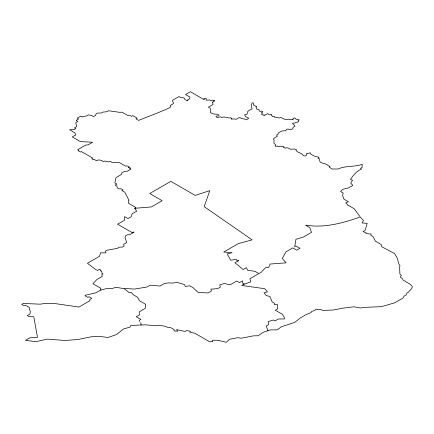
<?xml version="1.0" encoding="UTF-8"?>
<svg xmlns="http://www.w3.org/2000/svg" width="434" height="434" viewBox="0 0 434 434"><rect width="100%" height="100%" fill="white"/><g stroke="black" fill="none" stroke-linecap="round" stroke-linejoin="round"><path stroke-width="0.65" d="M32.718 316.636L32.176 316.326L29.186 316.701L27.304 315.61L30.006 314.053L30.353 311.411L29.273 308.834L29.376 307.511L26.154 305.655L23.865 305.634L21.7 304.386L23.322 303.447L40.096 304.174L44.539 303.512L54.478 303.496L78.955 307.039L89.8 300.778L89.93 299.455L91.791 298.38L88.959 296.742L87.842 297.388L84.885 295.679L85.878 295.104L95.795 292.852L100.585 290.086L100.862 288.328L92.892 283.727L96.961 279.474L102.305 276.393L101.757 274.651L103.07 273.892L101.99 273.268L101.73 271.51L100.303 270.686L101.041 270.257L99.419 269.324L97.449 270.458L94.775 268.917L87.446 263.264L99.473 256.315L100.628 252.783L105.896 252.886L105.381 251.145L107.003 250.206L117.24 248.4L119.393 247.158L122.448 247.082L124.07 246.149L123.619 244.402L126.717 242.611L124.981 237.409L125.724 235.695L127.352 234.756L129.647 234.745L133.992 232.233L133.455 231.924L132.207 232.64L117.609 224.215L124.639 220.157L124.634 216.626L127.992 218.562L131.068 216.788L132.196 213.767L136.688 211.179L134.714 208.304L135.972 207.577L128.404 203.204L128.421 200.557L128.963 200.248L124.786 192.213L121.856 190.521L123.039 189.837L121.227 188.79L118.932 188.833L117.31 187.895L116.941 186.143L115.124 185.09L116.92 184.054L114.88 182.871L116.003 177.614L121.536 174.419L121.509 173.095L124.428 171.408L127.45 171.142L130.862 169.173L129.657 168.473L130.455 168.012L128.138 167.6L129.272 166.944L127.65 166.005L125.355 165.994L119.746 162.755L112.118 162.479L109.954 161.231L108.76 161.92L104.442 161.019L103.433 161.605L101.274 160.358L98.323 159.891L96.668 160.846L93.977 159.289L93.348 159.658L91.726 158.719L92.751 158.128L81.397 151.569L80.545 152.063L78.158 150.69L78.749 150.348L77.67 149.725L85.78 145.043L88.053 144.875L92.594 142.249L80.415 141.598L72.304 136.911L75.858 134.86L74.805 132.739L69.576 129.723L74.154 129.522L75.776 128.589L74.529 127.867L76.693 126.62L75.728 122.686L77.887 121.439L76.102 120.402L78.614 118.954L77.241 118.162L80.735 116.144L82.297 117.05L83.377 116.426L86.377 116.079L88.373 114.923L91.352 115.319L93.516 116.567L95.681 115.319L95.985 114.006L97.607 113.073L101.431 113.003L103.053 112.07L106.835 111.755L108.603 110.735L119.724 112.352L121.992 112.151L127.466 115.308L130.428 115.748L131.513 116.377L132.831 115.618L137.155 118.113L135.923 118.824L138.625 120.386L158.849 112.433C162.685 110.599 166.824 109.493 170.475 107.122L170.708 106.249L170.345 105.391L173.367 103.65L173.502 102.771L172.596 101.556L172.661 100.232L179.003 96.57L180.625 97.509L182.15 97.46L184 98.084L184.537 98.399L184.792 99.44L186.414 100.379L187.944 100.362L187.407 100.053L189.566 98.806L189.924 97.048L185.562 94.536L190.428 91.726L203.785 99.527L204.533 99.446L203.855 98.697L205.7 98.111L206.199 98.399L206.112 99.722L206.508 100.249L209.503 99.885L211.125 100.818L212.204 100.194L214.439 100.493L213.821 100.851L214.358 101.16L212.199 102.413L212.736 102.722L213.067 104.48L208.412 107.165L210.018 108.093L210.902 110.692L210.289 112.422L212.28 113.567L214.369 114.115L217.423 114.234L219.045 115.173L218.497 115.997L216.967 115.992L216.203 116.437L215.969 116.86L216.403 117.109L217.825 117.435L220.694 116.838L221.861 117.511L222.403 117.196C225.094 116.572 227.465 117.983 230.053 118.043L230.595 117.733L231.675 118.357L231.864 118.786L231.371 119.068L235.19 118.954L235.966 119.404L238.64 117.858L240.078 117.554C241.901 119.399 244.608 118.379 246.555 119.833L248.736 118.173L245.763 116.768L244.51 114.739L246.658 114.375L247.776 112.873L247.668 111.576L249.414 110.155L252.149 108.967L251.53 106.807L251.622 104.599L252.051 102.88L252.805 102.809L253.342 103.124L253.38 104.887L256.657 106.78L256.12 107.095L256.375 108.853L259.196 109.948L259.158 110.833L260.237 111.457L261.594 111.044L262.836 111.76L261.458 112.552L262.413 113.106L261.507 114.272L262.657 114.934L264.181 114.896L263.91 115.769L267.691 113.583L269.313 114.896L271.055 114.516L271.597 114.826L271.19 115.059L271.999 115.525L272.221 116.399L274.483 116.518L274.657 117.392L275.194 117.082L279.474 118.037L280.559 117.413L285.42 119.6L288.409 119.225L292.945 119.562L293.27 119.372L292.728 119.057L294.181 117.798L295.82 118.742L295.901 119.182L297.344 119.48L297.805 119.214L299.205 120.023L298.12 120.647L298.581 121.487L297.078 122.355L296.346 122.231L294.946 123.039L293.422 123.034L292.451 123.592L294.681 125.388L294.919 126.256L293.026 127.352L292.863 128.676L291.344 129.549L290.585 129.115L289.581 129.695L288.496 129.072L286.977 129.158L285.615 130.743L281.812 130.97L278.026 133.157L278.265 134.03L276.594 134.996L277.397 136.233L274.364 137.985L273.42 139.189L274.131 139.97L273.87 143.041L275.406 144.565L275.715 145.428L275.037 145.824L276.002 146.377L277.304 146.079L279.116 146.838L280.776 146.209L282.301 146.28L284.107 146.99L283.565 147.305L285.143 148.211L285.8 147.831L288.089 147.934L290.433 149.291L294.23 149.025L296.4 149.67L296.102 150.538L297.317 151.721L301.473 153.658L303.437 155.529A1.541 0.89 0 0 0 305.46 155.871L306.54 155.247L306.702 153.224L307.994 153.446L310.473 152.801L310.825 154.108L314.091 155.99L318.914 157.254L318.035 158.475L319.446 158.817L319.961 161.877L321.583 162.815L326.346 164.226L328.712 165.962L330.03 166.141L329.238 167.019L331.95 169.005L337.999 169C345.589 165.495 354.497 167.166 362.206 164.318L362.124 167.405L360.502 168.343L361.582 168.967C356.743 171.077 353.211 175.135 350.509 179.557L352.538 180.175L350.71 183.077L352.847 185.421L348.518 187.917L342.86 189.262L340.576 191.557L343.278 193.114L342.54 195.284L343.967 199.168L348.464 201.767L345.773 202.694L348.404 205.884L348.833 205.635L354.236 208.759L360.448 217.309L363.432 220.391L362.081 222.924L367.202 223.401L365.113 230.362L362.943 231.615L366.063 232.727L366.014 233.606L371.141 234.007L370.831 235.32L373.012 236.579L375.481 241.223L381.209 244.532L381.698 246.718L394.669 253.635L397.273 258.246L399.009 264.344L399.953 265.548L399.638 267.306L399.866 273.93L401.385 275.46L400.289 277.109L402.638 278.85L403.115 280.147L410.097 284.172L412.3 286.489C412.289 289.201 409.609 290.086 408.513 292.153L406.891 293.091L406.284 294.822L404.119 296.069L402.828 298.147L394.718 302.829L383.092 306.182L380.173 306.713L363.394 307.413L360.508 307.994L353.998 306.8L342.773 308.162L333.366 309.99L322.69 310.44L321.317 309.648L316.017 309.209L314.851 310.348L311.661 311.455L311.01 312.567L305.482 314.932L300.616 317.742L294.746 322.37L281.46 326.742L277.169 329.851L270.29 329.921L263.026 332.368L258.138 335.764L253.548 335.835L241.244 338.211L237.512 337.728L229.559 339.307L226.25 342.274L217.77 340.251L212.416 340.223L212.709 341.585L209.676 341.802L194.839 333.236L189.75 332.27L190.358 331.213L186.723 330.524L185.101 331.457L176.524 329.58L177.761 331.196L173.958 330.974L174.191 329.656L170.405 327.469L167.361 327.307L165.777 326.39L158.426 325.169L157.347 325.798L145.227 324.822L130.748 325.489L129.923 327.193L123.679 328.863L116.458 334.565L107.925 337.511L99.749 336.377L91.362 336.768L77.681 339.583L64.769 340.457L47.333 339.111L35.924 341.656L25.449 340.386L29.897 337.815L37.503 337.359L33.689 316.283M139.146 321.54L139.46 320.232L140.909 319.397L136.265 316.711L139.406 314.9L139.222 311.813L145.357 308.265L145.612 304.299L139.401 300.713L137.659 297.328L133.319 294.816L131.388 292.413L129.115 292.603L124.146 288.686L116.084 287.303L111.343 288.729L107.589 288.317L100.585 290.086M243.582 284.379L250.771 281.856L249.848 278.812L261.203 272.254L265.613 267.61L268.657 267.458L270.176 264.04L286.098 262.847L282.284 258.518L286.001 251.791L292.771 247.879L296.742 250.168L299.986 248.297L296.015 246.007L294.691 246.772L295.95 239.302L303.404 237.056L311.514 232.374L309.805 227.617L305.482 225.121C323.688 228.197 342.209 223.326 359.341 217.282M134.714 208.304L151.374 206.953L162.186 200.709L149.752 193.526L170.839 181.352L195.17 195.403L209.823 190.634L204.164 206.638L252.149 239.866L238.309 243.626L223.732 252.046L232.071 252.669L227.21 253.961L230.704 260.264L236.335 259.223L237.262 260.905L238.765 260.628L234.908 262.716L243.181 269.536L246.425 267.664L247.592 270.225L254.991 271.337L258.235 273.208M124.509 288.453L134.388 289.071L146.904 287.037L150.148 285.165L159.972 286.039L164.296 283.543L168.745 282.892L172.548 283.12L176.947 282.371L184.477 284.53L185.291 286.407L189.739 285.756L192.929 287.601L198.208 292.462L208.114 292.95L211.358 291.078L210.902 289.163L217.722 288.626L220.429 287.064L219.74 284.894L224.503 283.483L230.15 284.845L236.801 281.004L239.508 282.567L242.449 280.869L242.595 283.071L244.217 284.01L241.7 285.458L264.729 288.702L267.409 291.881L263.97 292.847L266.313 295.625L269.888 296.406L272.199 301.988L274.364 303.236L274.375 304.559L277.434 304.554L277.472 308.965L275.313 310.212L282.398 314.308L284.454 317.634L284.465 318.957L278.346 318.979L275.096 320.856L273.577 319.977L268.158 321.616L268.434 324.703L266.27 325.95L267.946 330.713M140.768 322.478L141.121 325.012"/></g></svg>
